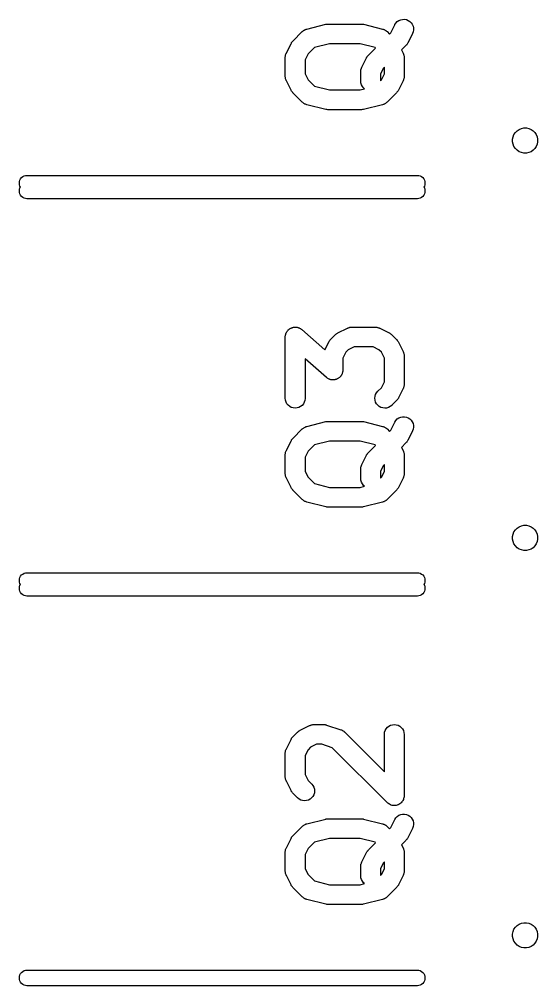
# Model space of a CAD drawing. Extents: x 74.7 to 135.7, y -62.7 to -36.3.
# Drawn here: x 129.1 to 135.75, y -61.9 to -49.5 of the extents above; entities that cross this region are included whole.
import ezdxf

# ---------------------------------------------------------------- set-up
doc = ezdxf.new("R2010")
doc.units = 0
doc.header["$MEASUREMENT"] = 0
doc.layers.add('BLACK', color=7, linetype='CONTINUOUS')

msp = doc.modelspace()

# ---------------------------------------------------------------- linework, layer by layer
at = {"layer": 'BLACK', "linetype": 'CONTINUOUS'}
for p, q in [((132.787, -49.6217), (133.029, -49.5612)), ((133.029, -49.5612), (133.031, -49.5608)), ((133.031, -49.5608), (133.033, -49.5605)), ((133.033, -49.5605), (133.035, -49.5598)), ((133.035, -49.5598), (133.045, -49.5589)), ((133.045, -49.5589), (133.055, -49.5575)), ((133.055, -49.5575), (133.058, -49.5576)), ((133.058, -49.5576), (133.06, -49.5574)), ((133.06, -49.5574), (133.483, -49.5574)), ((133.483, -49.5574), (133.485, -49.5574)), ((133.485, -49.5574), (133.487, -49.5577)), ((133.487, -49.5577), (133.489, -49.5576)), ((133.489, -49.5576), (133.499, -49.5591)), ((133.499, -49.5591), (133.51, -49.5602)), ((133.51, -49.5602), (133.512, -49.5609)), ((133.512, -49.5609), (133.514, -49.5612)), ((133.514, -49.5612), (133.756, -49.6217)), ((133.863, -49.6697), (133.914, -49.5672)), ((133.914, -49.5672), (133.915, -49.5656)), ((133.915, -49.5656), (133.928, -49.5448)), ((133.928, -49.5448), (133.945, -49.527)), ((133.945, -49.527), (133.966, -49.5129)), ((133.966, -49.5129), (133.989, -49.5031)), ((133.989, -49.5031), (134.013, -49.4978)), ((134.013, -49.4978), (134.038, -49.4974)), ((134.038, -49.4974), (134.062, -49.5017)), ((134.062, -49.5017), (134.085, -49.5108)), ((134.085, -49.5108), (134.106, -49.5241)), ((134.106, -49.5241), (134.124, -49.5412)), ((134.124, -49.5412), (134.138, -49.5615)), ((134.138, -49.5615), (134.148, -49.5842)), ((134.148, -49.5842), (134.154, -49.6084)), ((134.154, -49.6084), (134.154, -49.6332)), ((132.607, -49.7761), (132.728, -49.6551)), ((132.728, -49.6551), (132.729, -49.6539)), ((132.729, -49.6539), (132.736, -49.6485)), ((132.736, -49.6485), (132.743, -49.6427)), ((132.743, -49.6427), (132.746, -49.6408)), ((132.746, -49.6408), (132.749, -49.6384)), ((132.749, -49.6384), (132.756, -49.6344)), ((132.756, -49.6344), (132.764, -49.63)), ((132.764, -49.63), (132.767, -49.6287)), ((132.767, -49.6287), (132.771, -49.627)), ((132.771, -49.627), (132.779, -49.6246)), ((132.779, -49.6246), (132.787, -49.6217)), ((133.756, -49.6217), (133.758, -49.6221)), ((133.758, -49.6221), (133.766, -49.6251)), ((133.766, -49.6251), (133.774, -49.6277)), ((133.774, -49.6277), (133.777, -49.6295)), ((133.777, -49.6295), (133.781, -49.6308)), ((133.781, -49.6308), (133.788, -49.6353)), ((133.788, -49.6353), (133.796, -49.6394)), ((133.796, -49.6394), (133.799, -49.6418)), ((133.799, -49.6418), (133.802, -49.6438)), ((133.802, -49.6438), (133.808, -49.6496)), ((133.808, -49.6496), (133.815, -49.6551)), ((133.815, -49.6551), (133.846, -49.6863)), ((133.846, -49.6863), (133.863, -49.6697)), ((134.141, -49.6807), (134.081, -49.8017)), ((134.15, -49.6576), (134.141, -49.6807)), ((134.154, -49.6332), (134.15, -49.6576)), ((132.523, -49.93), (132.583, -49.8091)), ((132.583, -49.8091), (132.584, -49.8075)), ((132.584, -49.8075), (132.588, -49.8015)), ((132.588, -49.8015), (132.591, -49.7952)), ((132.591, -49.7952), (132.595, -49.7911)), ((132.595, -49.7911), (132.598, -49.7867)), ((132.598, -49.7867), (132.603, -49.7816)), ((132.603, -49.7816), (132.607, -49.7761)), ((133.075, -49.8114), (132.883, -49.8596)), ((133.468, -49.8114), (133.075, -49.8114)), ((133.66, -49.8596), (133.468, -49.8114)), ((134.057, -49.8347), (134.001, -49.8909)), ((134.061, -49.8292), (134.057, -49.8347)), ((134.066, -49.8241), (134.061, -49.8292)), ((134.069, -49.8196), (134.066, -49.8241)), ((134.073, -49.8156), (134.069, -49.8196)), ((134.076, -49.8093), (134.073, -49.8156)), ((134.08, -49.8033), (134.076, -49.8093)), ((134.081, -49.8017), (134.08, -49.8033)), ((132.51, -49.9776), (132.511, -49.969)), ((132.51, -49.9813), (132.51, -49.9776)), ((132.51, -49.985), (132.51, -49.9813)), ((132.511, -49.969), (132.512, -49.9604)), ((132.512, -49.9604), (132.513, -49.9568)), ((132.513, -49.9568), (132.514, -49.9532)), ((132.514, -49.9532), (132.517, -49.9451)), ((132.517, -49.9451), (132.52, -49.9368)), ((132.52, -49.9368), (132.522, -49.9335)), ((132.522, -49.9335), (132.523, -49.93)), ((132.801, -49.9411), (132.764, -50.0168)), ((132.883, -49.8596), (132.801, -49.9411)), ((133.556, -49.9829), (133.559, -49.9766)), ((133.559, -49.9766), (133.562, -49.9726)), ((133.562, -49.9726), (133.565, -49.9681)), ((133.565, -49.9681), (133.57, -49.963)), ((133.57, -49.963), (133.575, -49.9575)), ((133.575, -49.9575), (133.666, -49.8659)), ((133.666, -49.8659), (133.66, -49.8596)), ((134.001, -49.8909), (134.02, -49.93)), ((134.02, -49.93), (134.021, -49.9316)), ((134.021, -49.9316), (134.022, -49.9351)), ((134.022, -49.9351), (134.024, -49.9384)), ((134.024, -49.9384), (134.026, -49.9467)), ((134.026, -49.9467), (134.029, -49.9549)), ((134.029, -49.9549), (134.03, -49.9586)), ((134.03, -49.9586), (134.031, -49.9621)), ((134.031, -49.9621), (134.032, -49.9708)), ((134.032, -49.9708), (134.033, -49.9794)), ((134.033, -49.9794), (134.033, -49.9831)), ((132.51, -49.9868), (132.51, -49.985)), ((132.51, -50.2287), (132.51, -49.9868)), ((132.764, -50.0168), (132.764, -50.1987)), ((133.491, -50.1114), (133.551, -49.9905)), ((133.551, -49.9905), (133.552, -49.9889)), ((133.552, -49.9889), (133.556, -49.9829)), ((134.033, -49.9831), (134.034, -49.9868)), ((134.034, -49.9868), (134.034, -50.2287)), ((132.51, -50.2324), (132.51, -50.2287)), ((132.764, -50.1987), (132.801, -50.2744)), ((133.477, -50.159), (133.479, -50.1505)), ((133.478, -50.1627), (133.477, -50.159)), ((133.477, -50.1665), (133.478, -50.1627)), ((133.477, -50.1682), (133.477, -50.1665)), ((133.477, -50.2892), (133.477, -50.1682)), ((133.479, -50.1505), (133.48, -50.1418)), ((133.48, -50.1418), (133.481, -50.1383)), ((133.481, -50.1383), (133.482, -50.1346)), ((133.482, -50.1346), (133.485, -50.1265)), ((133.485, -50.1265), (133.487, -50.1182)), ((133.487, -50.1182), (133.489, -50.1149)), ((133.489, -50.1149), (133.491, -50.1114)), ((133.769, -50.1225), (133.731, -50.1982)), ((133.731, -50.1982), (133.731, -50.285)), ((133.742, -50.2744), (133.78, -50.1987)), ((133.78, -50.112), (133.769, -50.1225)), ((133.78, -50.1987), (133.78, -50.112)), ((134.034, -50.2305), (134.033, -50.2342)), ((134.034, -50.2287), (134.034, -50.2305)), ((132.51, -50.2362), (132.51, -50.2324)), ((132.511, -50.2447), (132.51, -50.2362)), ((132.512, -50.2534), (132.511, -50.2447)), ((132.513, -50.257), (132.512, -50.2534)), ((132.514, -50.2607), (132.513, -50.257)), ((132.517, -50.2688), (132.514, -50.2607)), ((132.519, -50.2771), (132.517, -50.2688)), ((132.521, -50.2804), (132.519, -50.2771)), ((132.522, -50.2839), (132.521, -50.2804)), ((132.523, -50.2855), (132.522, -50.2839)), ((132.583, -50.4065), (132.523, -50.2855)), ((132.801, -50.2744), (132.883, -50.3559)), ((133.48, -50.3139), (133.477, -50.2892)), ((133.487, -50.3376), (133.48, -50.3139)), ((133.498, -50.3595), (133.487, -50.3376)), ((133.731, -50.285), (133.742, -50.2744)), ((134.02, -50.2855), (133.96, -50.4065)), ((134.021, -50.282), (134.02, -50.2855)), ((134.023, -50.2787), (134.021, -50.282)), ((134.026, -50.2705), (134.023, -50.2787)), ((134.029, -50.2624), (134.026, -50.2705)), ((134.03, -50.2587), (134.029, -50.2624)), ((134.031, -50.2551), (134.03, -50.2587)), ((134.032, -50.2465), (134.031, -50.2551)), ((134.033, -50.2379), (134.032, -50.2465)), ((134.033, -50.2342), (134.033, -50.2379)), ((132.587, -50.4125), (132.583, -50.4065)), ((132.59, -50.4188), (132.587, -50.4125)), ((132.594, -50.423), (132.59, -50.4188)), ((132.597, -50.4274), (132.594, -50.423)), ((132.601, -50.4326), (132.597, -50.4274)), ((132.606, -50.4382), (132.601, -50.4326)), ((132.607, -50.4395), (132.606, -50.4382)), ((132.728, -50.5604), (132.607, -50.4395)), ((132.883, -50.3559), (133.075, -50.4041)), ((133.075, -50.4041), (133.468, -50.4041)), ((133.468, -50.4041), (133.527, -50.3893)), ((133.514, -50.3787), (133.498, -50.3595)), ((133.527, -50.3893), (133.514, -50.3787)), ((133.936, -50.4395), (133.815, -50.5604)), ((133.94, -50.434), (133.936, -50.4395)), ((133.945, -50.4288), (133.94, -50.434)), ((133.948, -50.4244), (133.945, -50.4288)), ((133.952, -50.4203), (133.948, -50.4244)), ((133.955, -50.414), (133.952, -50.4203)), ((133.959, -50.408), (133.955, -50.414)), ((133.96, -50.4065), (133.959, -50.408)), ((132.735, -50.5659), (132.728, -50.5604)), ((132.741, -50.5717), (132.735, -50.5659)), ((132.744, -50.5737), (132.741, -50.5717)), ((132.747, -50.5762), (132.744, -50.5737)), ((132.755, -50.5802), (132.747, -50.5762)), ((132.762, -50.5847), (132.755, -50.5802)), ((132.766, -50.5861), (132.762, -50.5847)), ((132.769, -50.5879), (132.766, -50.5861)), ((132.777, -50.5904), (132.769, -50.5879)), ((132.785, -50.5934), (132.777, -50.5904)), ((132.787, -50.5938), (132.785, -50.5934)), ((133.029, -50.6543), (132.787, -50.5938)), ((133.756, -50.5938), (133.514, -50.6543)), ((133.764, -50.5909), (133.756, -50.5938)), ((133.772, -50.5885), (133.764, -50.5909)), ((133.776, -50.5868), (133.772, -50.5885)), ((133.779, -50.5855), (133.776, -50.5868)), ((133.787, -50.5811), (133.779, -50.5855)), ((133.794, -50.5771), (133.787, -50.5811)), ((133.797, -50.5747), (133.794, -50.5771)), ((133.801, -50.5728), (133.797, -50.5747)), ((133.807, -50.567), (133.801, -50.5728)), ((133.814, -50.5617), (133.807, -50.567)), ((133.815, -50.5604), (133.814, -50.5617)), ((133.031, -50.6546), (133.029, -50.6543)), ((133.033, -50.6553), (133.031, -50.6546)), ((133.044, -50.6565), (133.033, -50.6553)), ((133.054, -50.6579), (133.044, -50.6565)), ((133.056, -50.6578), (133.054, -50.6579)), ((133.058, -50.6581), (133.056, -50.6578)), ((133.06, -50.6581), (133.058, -50.6581)), ((133.483, -50.6581), (133.06, -50.6581)), ((133.485, -50.6579), (133.483, -50.6581)), ((133.488, -50.658), (133.485, -50.6579)), ((133.498, -50.6567), (133.488, -50.658)), ((133.508, -50.6557), (133.498, -50.6567)), ((133.51, -50.655), (133.508, -50.6557)), ((133.512, -50.6547), (133.51, -50.655)), ((133.514, -50.6543), (133.512, -50.6547)), ((135.441, -50.9765), (135.459, -50.9501)), ((135.459, -50.9501), (135.481, -50.9276)), ((135.481, -50.9276), (135.508, -50.91)), ((135.508, -50.91), (135.537, -50.8978)), ((135.537, -50.8978), (135.568, -50.8916)), ((135.568, -50.8916), (135.6, -50.8916)), ((135.6, -50.8916), (135.631, -50.8978)), ((135.631, -50.8978), (135.66, -50.91)), ((135.66, -50.91), (135.687, -50.9276)), ((135.687, -50.9276), (135.709, -50.9501)), ((135.709, -50.9501), (135.727, -50.9765)), ((135.423, -51.0371), (135.429, -51.0059)), ((135.423, -51.0689), (135.423, -51.0371)), ((135.429, -51.1001), (135.423, -51.0689)), ((135.429, -51.0059), (135.441, -50.9765)), ((135.727, -50.9765), (135.739, -51.0059)), ((135.739, -51.0059), (135.745, -51.0371)), ((135.745, -51.0689), (135.739, -51.1001)), ((135.745, -51.0371), (135.745, -51.0689)), ((135.441, -51.1295), (135.429, -51.1001)), ((135.459, -51.1559), (135.441, -51.1295)), ((135.481, -51.1784), (135.459, -51.1559)), ((135.508, -51.196), (135.481, -51.1784)), ((135.537, -51.2082), (135.508, -51.196)), ((135.568, -51.2144), (135.537, -51.2082)), ((135.6, -51.2144), (135.568, -51.2144)), ((135.631, -51.2082), (135.6, -51.2144)), ((135.66, -51.196), (135.631, -51.2082)), ((135.687, -51.1784), (135.66, -51.196)), ((135.709, -51.1559), (135.687, -51.1784)), ((135.727, -51.1295), (135.709, -51.1559)), ((135.739, -51.1001), (135.727, -51.1295)), ((129.1, -51.6), (129.101, -51.5804)), ((129.101, -51.5804), (129.107, -51.5615)), ((129.107, -51.5615), (129.116, -51.5442)), ((129.116, -51.5442), (129.129, -51.5289)), ((129.129, -51.5289), (129.144, -51.5165)), ((129.144, -51.5165), (129.162, -51.5072)), ((129.162, -51.5072), (129.18, -51.5014)), ((129.18, -51.5014), (129.195, -51.5)), ((129.195, -51.5), (134.205, -51.5)), ((134.205, -51.5), (134.22, -51.5014)), ((134.22, -51.5014), (134.238, -51.5072)), ((134.238, -51.5072), (134.256, -51.5165)), ((134.256, -51.5165), (134.271, -51.5289)), ((134.271, -51.5289), (134.284, -51.5442)), ((134.284, -51.5442), (134.293, -51.5615)), ((134.293, -51.5615), (134.299, -51.5804)), ((134.299, -51.5804), (134.3, -51.6)), ((129.101, -51.6196), (129.1, -51.6)), ((129.1, -51.7), (129.101, -51.6804)), ((129.101, -51.7196), (129.1, -51.7)), ((129.107, -51.6385), (129.101, -51.6196)), ((129.101, -51.6804), (129.107, -51.6615)), ((129.113, -51.65), (129.107, -51.6385)), ((129.107, -51.6615), (129.113, -51.65)), ((134.293, -51.6385), (134.287, -51.65)), ((134.287, -51.65), (134.293, -51.6615)), ((134.299, -51.6196), (134.293, -51.6385)), ((134.293, -51.6615), (134.299, -51.6804)), ((134.3, -51.6), (134.299, -51.6196)), ((134.299, -51.6804), (134.3, -51.7)), ((134.3, -51.7), (134.299, -51.7196)), ((129.107, -51.7385), (129.101, -51.7196)), ((129.116, -51.7558), (129.107, -51.7385)), ((129.129, -51.7711), (129.116, -51.7558)), ((129.144, -51.7835), (129.129, -51.7711)), ((129.162, -51.7928), (129.144, -51.7835)), ((129.18, -51.7986), (129.162, -51.7928)), ((129.195, -51.8), (129.18, -51.7986)), ((134.205, -51.8), (129.195, -51.8)), ((134.22, -51.7986), (134.205, -51.8)), ((134.238, -51.7928), (134.22, -51.7986)), ((134.256, -51.7835), (134.238, -51.7928)), ((134.271, -51.7711), (134.256, -51.7835)), ((134.284, -51.7558), (134.271, -51.7711)), ((134.293, -51.7385), (134.284, -51.7558)), ((134.299, -51.7196), (134.293, -51.7385)), ((132.589, -53.4572), (132.597, -53.4549)), ((132.597, -53.4549), (132.604, -53.4521)), ((132.604, -53.4521), (132.608, -53.4514)), ((132.608, -53.4514), (132.613, -53.4502)), ((132.613, -53.4502), (132.621, -53.4494)), ((132.621, -53.4494), (132.629, -53.4482)), ((132.629, -53.4482), (132.633, -53.4483)), ((132.633, -53.4483), (132.637, -53.4479)), ((132.637, -53.4479), (132.645, -53.4487)), ((132.645, -53.4487), (132.653, -53.449)), ((132.653, -53.449), (132.658, -53.45)), ((132.658, -53.45), (132.662, -53.4505)), ((132.662, -53.4505), (132.67, -53.4529)), ((132.67, -53.4529), (132.677, -53.4547)), ((132.677, -53.4547), (132.681, -53.4565)), ((133.314, -53.4575), (133.322, -53.455)), ((133.322, -53.455), (133.33, -53.452)), ((133.33, -53.452), (133.334, -53.4514)), ((133.334, -53.4514), (133.338, -53.4503)), ((133.338, -53.4503), (133.346, -53.4495)), ((133.346, -53.4495), (133.355, -53.4481)), ((133.355, -53.4481), (133.359, -53.4483)), ((133.359, -53.4483), (133.362, -53.4479)), ((133.362, -53.4479), (133.665, -53.4479)), ((133.665, -53.4479), (133.666, -53.4479)), ((133.666, -53.4479), (133.67, -53.4483)), ((133.67, -53.4483), (133.674, -53.4482)), ((133.674, -53.4482), (133.682, -53.4497)), ((133.682, -53.4497), (133.691, -53.4507)), ((133.691, -53.4507), (133.695, -53.4518)), ((133.695, -53.4518), (133.698, -53.4524)), ((133.698, -53.4524), (133.706, -53.4555)), ((132.51, -53.5652), (132.511, -53.5573)), ((132.51, -53.5731), (132.51, -53.5652)), ((132.51, -53.5749), (132.51, -53.5731)), ((132.51, -54.3611), (132.51, -53.5749)), ((132.511, -53.5573), (132.512, -53.5529)), ((132.512, -53.5485), (132.515, -53.5409)), ((132.512, -53.5529), (132.512, -53.5485)), ((132.515, -53.5409), (132.517, -53.5332)), ((132.517, -53.5332), (132.518, -53.5291)), ((132.518, -53.5291), (132.52, -53.5249)), ((132.52, -53.5249), (132.524, -53.5179)), ((132.524, -53.5179), (132.527, -53.5107)), ((132.527, -53.5107), (132.53, -53.5071)), ((132.53, -53.5071), (132.532, -53.5032)), ((132.532, -53.5032), (132.537, -53.4971)), ((132.537, -53.4971), (132.542, -53.4906)), ((132.542, -53.4906), (132.545, -53.4876)), ((132.545, -53.4876), (132.548, -53.4842)), ((132.548, -53.4842), (132.554, -53.4792)), ((132.554, -53.4792), (132.56, -53.4738)), ((132.56, -53.4738), (132.564, -53.4714)), ((132.564, -53.4714), (132.567, -53.4686)), ((132.567, -53.4686), (132.574, -53.4649)), ((132.574, -53.4649), (132.581, -53.4608)), ((132.581, -53.4608), (132.585, -53.4592)), ((132.585, -53.4592), (132.589, -53.4572)), ((132.681, -53.4565), (132.686, -53.4578)), ((132.686, -53.4578), (132.693, -53.4616)), ((132.693, -53.4616), (132.7, -53.4649)), ((132.7, -53.4649), (132.704, -53.4675)), ((132.704, -53.4675), (132.708, -53.4696)), ((132.708, -53.4696), (132.714, -53.4747)), ((132.714, -53.4747), (132.72, -53.4793)), ((132.72, -53.4793), (133.017, -53.7392)), ((133.091, -53.6061), (133.151, -53.5456)), ((133.151, -53.5456), (133.153, -53.5443)), ((133.153, -53.5443), (133.158, -53.5399)), ((133.158, -53.5399), (133.164, -53.535)), ((133.164, -53.535), (133.168, -53.5322)), ((133.168, -53.5322), (133.172, -53.5289)), ((133.172, -53.5289), (133.178, -53.5256)), ((133.178, -53.5256), (133.184, -53.5218)), ((133.184, -53.5218), (133.305, -53.4613)), ((133.305, -53.4613), (133.307, -53.4605)), ((133.307, -53.4605), (133.311, -53.4592)), ((133.311, -53.4592), (133.314, -53.4575)), ((133.706, -53.4555), (133.715, -53.4582)), ((133.715, -53.4582), (133.718, -53.46)), ((133.718, -53.46), (133.721, -53.4613)), ((133.721, -53.4613), (133.842, -53.5218)), ((133.842, -53.5218), (133.844, -53.5226)), ((133.844, -53.5226), (133.85, -53.5265)), ((133.85, -53.5265), (133.856, -53.5298)), ((133.856, -53.5298), (133.86, -53.5332)), ((133.86, -53.5332), (133.865, -53.5361)), ((133.865, -53.5361), (133.87, -53.5411)), ((133.87, -53.5411), (133.875, -53.5456)), ((133.875, -53.5456), (133.936, -53.6061)), ((133.017, -53.7392), (133.067, -53.6391)), ((133.067, -53.6391), (133.068, -53.6375)), ((133.068, -53.6375), (133.072, -53.6315)), ((133.072, -53.6315), (133.075, -53.6252)), ((133.075, -53.6252), (133.079, -53.6211)), ((133.079, -53.6211), (133.082, -53.6167)), ((133.082, -53.6167), (133.086, -53.6116)), ((133.086, -53.6116), (133.091, -53.6061)), ((133.392, -53.7019), (133.317, -53.7398)), ((133.635, -53.7019), (133.392, -53.7019)), ((133.71, -53.7398), (133.635, -53.7019)), ((133.936, -53.6061), (133.937, -53.6073)), ((133.937, -53.6073), (133.942, -53.6129)), ((133.942, -53.6129), (133.946, -53.6181)), ((133.946, -53.6181), (133.949, -53.6226)), ((133.949, -53.6226), (133.953, -53.6267)), ((133.953, -53.6267), (133.956, -53.633)), ((133.956, -53.633), (133.96, -53.6391)), ((133.96, -53.6391), (134.02, -53.76)), ((133.285, -53.7711), (133.247, -53.8468)), ((133.317, -53.7398), (133.285, -53.7711)), ((133.742, -53.7711), (133.71, -53.7398)), ((133.78, -53.8468), (133.742, -53.7711)), ((134.02, -53.76), (134.021, -53.7616)), ((134.021, -53.7616), (134.022, -53.7651)), ((134.022, -53.7651), (134.024, -53.7684)), ((134.024, -53.7684), (134.026, -53.7767)), ((134.026, -53.7767), (134.029, -53.7849)), ((134.029, -53.7849), (134.03, -53.7886)), ((134.03, -53.7886), (134.031, -53.7921)), ((134.031, -53.7921), (134.032, -53.8008)), ((134.032, -53.8008), (134.033, -53.8094)), ((134.033, -53.8094), (134.033, -53.8131)), ((134.033, -53.8131), (134.034, -53.8168)), ((134.034, -53.8168), (134.034, -54.1797)), ((133.037, -54.0938), (132.764, -53.8548)), ((132.764, -53.8548), (132.764, -54.3611)), ((133.247, -53.8468), (133.247, -53.9982)), ((133.78, -54.1497), (133.78, -53.8468)), ((133.225, -54.07), (133.22, -54.0761)), ((133.227, -54.0661), (133.225, -54.07)), ((133.23, -54.0625), (133.227, -54.0661)), ((133.233, -54.0552), (133.23, -54.0625)), ((133.237, -54.0483), (133.233, -54.0552)), ((133.238, -54.044), (133.237, -54.0483)), ((133.24, -54.04), (133.238, -54.044)), ((133.242, -54.0322), (133.24, -54.04)), ((133.245, -54.0246), (133.242, -54.0322)), ((133.246, -54.0159), (133.245, -54.0202)), ((133.245, -54.0202), (133.245, -54.0246)), ((133.247, -54), (133.246, -54.0079)), ((133.246, -54.0079), (133.246, -54.0159)), ((133.247, -53.9982), (133.247, -54)), ((133.043, -54.0985), (133.037, -54.0938)), ((133.049, -54.1035), (133.043, -54.0985)), ((133.053, -54.1056), (133.049, -54.1035)), ((133.057, -54.1082), (133.053, -54.1056)), ((133.064, -54.1115), (133.057, -54.1082)), ((133.071, -54.1153), (133.064, -54.1115)), ((133.075, -54.1166), (133.071, -54.1153)), ((133.079, -54.1185), (133.075, -54.1166)), ((133.087, -54.1203), (133.079, -54.1185)), ((133.095, -54.1226), (133.087, -54.1203)), ((133.099, -54.1231), (133.095, -54.1226)), ((133.104, -54.1241), (133.099, -54.1231)), ((133.112, -54.1244), (133.104, -54.1241)), ((133.119, -54.1252), (133.112, -54.1244)), ((133.124, -54.1248), (133.119, -54.1252)), ((133.128, -54.125), (133.124, -54.1248)), ((133.136, -54.1237), (133.128, -54.125)), ((133.144, -54.123), (133.136, -54.1237)), ((133.148, -54.1217), (133.144, -54.123)), ((133.153, -54.121), (133.148, -54.1217)), ((133.16, -54.1182), (133.153, -54.121)), ((133.168, -54.116), (133.16, -54.1182)), ((133.172, -54.1139), (133.168, -54.116)), ((133.176, -54.1124), (133.172, -54.1139)), ((133.183, -54.1082), (133.176, -54.1124)), ((133.19, -54.1045), (133.183, -54.1082)), ((133.193, -54.1017), (133.19, -54.1045)), ((133.197, -54.0994), (133.193, -54.1017)), ((133.203, -54.094), (133.197, -54.0994)), ((133.209, -54.089), (133.203, -54.094)), ((133.212, -54.0856), (133.209, -54.089)), ((133.215, -54.0825), (133.212, -54.0856)), ((133.22, -54.0761), (133.215, -54.0825)), ((133.742, -54.2254), (133.78, -54.1497)), ((134.032, -54.1974), (134.031, -54.2061)), ((134.033, -54.1889), (134.032, -54.1974)), ((134.034, -54.1814), (134.033, -54.1852)), ((134.033, -54.1852), (134.033, -54.1889)), ((134.034, -54.1797), (134.034, -54.1814)), ((133.661, -54.336), (133.668, -54.3123)), ((133.668, -54.3123), (133.68, -54.2904)), ((133.68, -54.2904), (133.696, -54.2713)), ((133.696, -54.2713), (133.742, -54.2254)), ((134.02, -54.2365), (133.96, -54.3574)), ((134.021, -54.233), (134.02, -54.2365)), ((134.023, -54.2297), (134.021, -54.233)), ((134.026, -54.2214), (134.023, -54.2297)), ((134.029, -54.2133), (134.026, -54.2214)), ((134.03, -54.2096), (134.029, -54.2133)), ((134.031, -54.2061), (134.03, -54.2096)), ((132.512, -54.3858), (132.51, -54.3611)), ((132.519, -54.4095), (132.512, -54.3858)), ((132.531, -54.4314), (132.519, -54.4095)), ((132.546, -54.4506), (132.531, -54.4314)), ((132.741, -54.4328), (132.725, -54.4518)), ((132.753, -54.4111), (132.741, -54.4328)), ((132.761, -54.3875), (132.753, -54.4111)), ((132.764, -54.3629), (132.761, -54.3875)), ((132.764, -54.3611), (132.764, -54.3629)), ((133.659, -54.3607), (133.661, -54.336)), ((133.661, -54.3853), (133.659, -54.3607)), ((133.668, -54.4091), (133.661, -54.3853)), ((133.68, -54.431), (133.668, -54.4091)), ((133.695, -54.4503), (133.68, -54.431)), ((133.936, -54.3904), (133.875, -54.4509)), ((133.94, -54.3849), (133.936, -54.3904)), ((133.945, -54.3798), (133.94, -54.3849)), ((133.948, -54.3754), (133.945, -54.3798)), ((133.952, -54.3713), (133.948, -54.3754)), ((133.955, -54.365), (133.952, -54.3713)), ((133.959, -54.359), (133.955, -54.365)), ((133.96, -54.3574), (133.959, -54.359)), ((132.566, -54.4664), (132.546, -54.4506)), ((132.587, -54.4782), (132.566, -54.4664)), ((132.611, -54.4855), (132.587, -54.4782)), ((132.636, -54.4881), (132.611, -54.4855)), ((132.66, -54.4858), (132.636, -54.4881)), ((132.684, -54.4788), (132.66, -54.4858)), ((132.706, -54.4674), (132.684, -54.4788)), ((132.725, -54.4518), (132.706, -54.4674)), ((133.714, -54.4661), (133.695, -54.4503)), ((133.736, -54.478), (133.714, -54.4661)), ((133.76, -54.4854), (133.736, -54.478)), ((133.784, -54.4881), (133.76, -54.4854)), ((133.809, -54.4859), (133.784, -54.4881)), ((133.833, -54.479), (133.809, -54.4859)), ((133.855, -54.4676), (133.833, -54.479)), ((133.874, -54.4521), (133.855, -54.4676)), ((133.875, -54.4509), (133.874, -54.4521)), ((132.787, -54.7217), (133.029, -54.6612)), ((133.029, -54.6612), (133.031, -54.6608)), ((133.031, -54.6608), (133.033, -54.6605)), ((133.033, -54.6605), (133.035, -54.6598)), ((133.035, -54.6598), (133.045, -54.6589)), ((133.045, -54.6589), (133.055, -54.6575)), ((133.055, -54.6575), (133.058, -54.6576)), ((133.058, -54.6576), (133.06, -54.6574)), ((133.06, -54.6574), (133.483, -54.6574)), ((133.483, -54.6574), (133.485, -54.6574)), ((133.485, -54.6574), (133.487, -54.6577)), ((133.487, -54.6577), (133.489, -54.6576)), ((133.489, -54.6576), (133.499, -54.6591)), ((133.499, -54.6591), (133.51, -54.6602)), ((133.51, -54.6602), (133.512, -54.6609)), ((133.512, -54.6609), (133.514, -54.6612)), ((133.514, -54.6612), (133.756, -54.7217)), ((133.863, -54.7697), (133.914, -54.6672)), ((133.914, -54.6672), (133.915, -54.6656)), ((133.915, -54.6656), (133.928, -54.6448)), ((133.928, -54.6448), (133.945, -54.627)), ((133.945, -54.627), (133.966, -54.6129)), ((133.966, -54.6129), (133.989, -54.6031)), ((133.989, -54.6031), (134.013, -54.5978)), ((134.013, -54.5978), (134.038, -54.5974)), ((134.038, -54.5974), (134.062, -54.6017)), ((134.062, -54.6017), (134.085, -54.6108)), ((134.085, -54.6108), (134.106, -54.6241)), ((134.106, -54.6241), (134.124, -54.6412)), ((134.124, -54.6412), (134.138, -54.6615)), ((134.138, -54.6615), (134.148, -54.6842)), ((134.148, -54.6842), (134.154, -54.7084)), ((132.607, -54.8761), (132.728, -54.7551)), ((132.728, -54.7551), (132.729, -54.7539)), ((132.729, -54.7539), (132.736, -54.7485)), ((132.736, -54.7485), (132.743, -54.7427)), ((132.743, -54.7427), (132.746, -54.7408)), ((132.746, -54.7408), (132.749, -54.7384)), ((132.749, -54.7384), (132.756, -54.7344)), ((132.756, -54.7344), (132.764, -54.73)), ((132.764, -54.73), (132.767, -54.7287)), ((132.767, -54.7287), (132.771, -54.727)), ((132.771, -54.727), (132.779, -54.7246)), ((132.779, -54.7246), (132.787, -54.7217)), ((133.756, -54.7217), (133.758, -54.7221)), ((133.758, -54.7221), (133.766, -54.7251)), ((133.766, -54.7251), (133.774, -54.7277)), ((133.774, -54.7277), (133.777, -54.7295)), ((133.777, -54.7295), (133.781, -54.7308)), ((133.781, -54.7308), (133.788, -54.7353)), ((133.788, -54.7353), (133.796, -54.7394)), ((133.796, -54.7394), (133.799, -54.7418)), ((133.799, -54.7418), (133.802, -54.7438)), ((133.802, -54.7438), (133.808, -54.7496)), ((133.808, -54.7496), (133.815, -54.7551)), ((133.815, -54.7551), (133.846, -54.7863)), ((133.846, -54.7863), (133.863, -54.7697)), ((134.141, -54.7807), (134.081, -54.9017)), ((134.15, -54.7576), (134.141, -54.7807)), ((134.154, -54.7332), (134.15, -54.7576)), ((134.154, -54.7084), (134.154, -54.7332)), ((132.523, -55.03), (132.583, -54.9091)), ((132.583, -54.9091), (132.584, -54.9075)), ((132.584, -54.9075), (132.588, -54.9015)), ((132.588, -54.9015), (132.591, -54.8952)), ((132.591, -54.8952), (132.595, -54.8911)), ((132.595, -54.8911), (132.598, -54.8867)), ((132.598, -54.8867), (132.603, -54.8816)), ((132.603, -54.8816), (132.607, -54.8761)), ((133.075, -54.9114), (132.883, -54.9596)), ((133.468, -54.9114), (133.075, -54.9114)), ((133.66, -54.9596), (133.468, -54.9114)), ((134.057, -54.9347), (134.001, -54.9909)), ((134.061, -54.9292), (134.057, -54.9347)), ((134.066, -54.9241), (134.061, -54.9292)), ((134.069, -54.9196), (134.066, -54.9241)), ((134.073, -54.9156), (134.069, -54.9196)), ((134.076, -54.9093), (134.073, -54.9156)), ((134.08, -54.9033), (134.076, -54.9093)), ((134.081, -54.9017), (134.08, -54.9033)), ((132.511, -55.069), (132.512, -55.0604)), ((132.512, -55.0604), (132.513, -55.0568)), ((132.513, -55.0568), (132.514, -55.0532)), ((132.514, -55.0532), (132.517, -55.0451)), ((132.517, -55.0451), (132.52, -55.0368)), ((132.52, -55.0368), (132.522, -55.0335)), ((132.522, -55.0335), (132.523, -55.03)), ((132.801, -55.0411), (132.764, -55.1168)), ((132.883, -54.9596), (132.801, -55.0411)), ((133.565, -55.0681), (133.57, -55.063)), ((133.57, -55.063), (133.575, -55.0575)), ((133.575, -55.0575), (133.666, -54.9659)), ((133.666, -54.9659), (133.66, -54.9596)), ((134.001, -54.9909), (134.02, -55.03)), ((134.02, -55.03), (134.021, -55.0316)), ((134.021, -55.0316), (134.022, -55.0351)), ((134.022, -55.0351), (134.024, -55.0384)), ((134.024, -55.0384), (134.026, -55.0467)), ((134.026, -55.0467), (134.029, -55.0549)), ((134.029, -55.0549), (134.03, -55.0586)), ((134.03, -55.0586), (134.031, -55.0621)), ((134.031, -55.0621), (134.032, -55.0708)), ((132.51, -55.0776), (132.511, -55.069)), ((132.51, -55.0813), (132.51, -55.0776)), ((132.51, -55.085), (132.51, -55.0813)), ((132.51, -55.0868), (132.51, -55.085)), ((132.51, -55.3287), (132.51, -55.0868)), ((132.764, -55.1168), (132.764, -55.2987)), ((133.491, -55.2114), (133.551, -55.0905)), ((133.551, -55.0905), (133.552, -55.0889)), ((133.552, -55.0889), (133.556, -55.0829)), ((133.556, -55.0829), (133.559, -55.0766)), ((133.559, -55.0766), (133.562, -55.0726)), ((133.562, -55.0726), (133.565, -55.0681)), ((134.032, -55.0708), (134.033, -55.0794)), ((134.033, -55.0794), (134.033, -55.0831)), ((134.033, -55.0831), (134.034, -55.0868)), ((134.034, -55.0868), (134.034, -55.3287)), ((132.764, -55.2987), (132.801, -55.3744)), ((133.477, -55.259), (133.479, -55.2505)), ((133.478, -55.2627), (133.477, -55.259)), ((133.477, -55.2665), (133.478, -55.2627)), ((133.477, -55.2682), (133.477, -55.2665)), ((133.477, -55.3892), (133.477, -55.2682)), ((133.479, -55.2505), (133.48, -55.2418)), ((133.48, -55.2418), (133.481, -55.2383)), ((133.481, -55.2383), (133.482, -55.2346)), ((133.482, -55.2346), (133.485, -55.2265)), ((133.485, -55.2265), (133.487, -55.2182)), ((133.487, -55.2182), (133.489, -55.2149)), ((133.489, -55.2149), (133.491, -55.2114)), ((133.769, -55.2225), (133.731, -55.2982)), ((133.731, -55.2982), (133.731, -55.385)), ((133.742, -55.3744), (133.78, -55.2987)), ((133.78, -55.212), (133.769, -55.2225)), ((133.78, -55.2987), (133.78, -55.212)), ((132.51, -55.3324), (132.51, -55.3287)), ((132.51, -55.3362), (132.51, -55.3324)), ((132.511, -55.3447), (132.51, -55.3362)), ((132.512, -55.3534), (132.511, -55.3447)), ((132.513, -55.357), (132.512, -55.3534)), ((132.514, -55.3607), (132.513, -55.357)), ((132.517, -55.3688), (132.514, -55.3607)), ((132.519, -55.3771), (132.517, -55.3688)), ((132.521, -55.3804), (132.519, -55.3771)), ((132.522, -55.3839), (132.521, -55.3804)), ((132.523, -55.3855), (132.522, -55.3839)), ((132.583, -55.5065), (132.523, -55.3855)), ((132.801, -55.3744), (132.883, -55.4559)), ((133.48, -55.4139), (133.477, -55.3892)), ((133.487, -55.4376), (133.48, -55.4139)), ((133.498, -55.4595), (133.487, -55.4376)), ((133.731, -55.385), (133.742, -55.3744)), ((134.02, -55.3855), (133.96, -55.5065)), ((134.021, -55.382), (134.02, -55.3855)), ((134.023, -55.3787), (134.021, -55.382)), ((134.026, -55.3705), (134.023, -55.3787)), ((134.029, -55.3624), (134.026, -55.3705)), ((134.03, -55.3587), (134.029, -55.3624)), ((134.031, -55.3551), (134.03, -55.3587)), ((134.032, -55.3465), (134.031, -55.3551)), ((134.033, -55.3379), (134.032, -55.3465)), ((134.034, -55.3305), (134.033, -55.3342)), ((134.033, -55.3342), (134.033, -55.3379)), ((134.034, -55.3287), (134.034, -55.3305)), ((132.587, -55.5125), (132.583, -55.5065)), ((132.59, -55.5188), (132.587, -55.5125)), ((132.594, -55.523), (132.59, -55.5188)), ((132.597, -55.5274), (132.594, -55.523)), ((132.601, -55.5326), (132.597, -55.5274)), ((132.606, -55.5382), (132.601, -55.5326)), ((132.607, -55.5395), (132.606, -55.5382)), ((132.728, -55.6604), (132.607, -55.5395)), ((132.883, -55.4559), (133.075, -55.5041)), ((133.075, -55.5041), (133.468, -55.5041)), ((133.468, -55.5041), (133.527, -55.4893)), ((133.514, -55.4787), (133.498, -55.4595)), ((133.527, -55.4893), (133.514, -55.4787)), ((133.936, -55.5395), (133.815, -55.6604)), ((133.94, -55.534), (133.936, -55.5395)), ((133.945, -55.5288), (133.94, -55.534)), ((133.948, -55.5244), (133.945, -55.5288)), ((133.952, -55.5203), (133.948, -55.5244)), ((133.955, -55.514), (133.952, -55.5203)), ((133.959, -55.508), (133.955, -55.514)), ((133.96, -55.5065), (133.959, -55.508)), ((132.735, -55.6659), (132.728, -55.6604)), ((132.741, -55.6717), (132.735, -55.6659)), ((132.744, -55.6737), (132.741, -55.6717)), ((132.747, -55.6762), (132.744, -55.6737)), ((132.755, -55.6802), (132.747, -55.6762)), ((132.762, -55.6847), (132.755, -55.6802)), ((132.766, -55.6861), (132.762, -55.6847)), ((132.769, -55.6879), (132.766, -55.6861)), ((133.776, -55.6868), (133.772, -55.6885)), ((133.779, -55.6855), (133.776, -55.6868)), ((133.787, -55.6811), (133.779, -55.6855)), ((133.794, -55.6771), (133.787, -55.6811)), ((133.797, -55.6747), (133.794, -55.6771)), ((133.801, -55.6728), (133.797, -55.6747)), ((133.807, -55.667), (133.801, -55.6728)), ((133.814, -55.6617), (133.807, -55.667)), ((133.815, -55.6604), (133.814, -55.6617)), ((132.777, -55.6904), (132.769, -55.6879)), ((132.785, -55.6934), (132.777, -55.6904)), ((132.787, -55.6938), (132.785, -55.6934)), ((133.029, -55.7543), (132.787, -55.6938)), ((133.031, -55.7546), (133.029, -55.7543)), ((133.033, -55.7553), (133.031, -55.7546)), ((133.044, -55.7565), (133.033, -55.7553)), ((133.054, -55.7579), (133.044, -55.7565)), ((133.056, -55.7578), (133.054, -55.7579)), ((133.058, -55.7581), (133.056, -55.7578)), ((133.06, -55.7581), (133.058, -55.7581)), ((133.483, -55.7581), (133.06, -55.7581)), ((133.485, -55.7579), (133.483, -55.7581)), ((133.488, -55.758), (133.485, -55.7579)), ((133.498, -55.7567), (133.488, -55.758)), ((133.508, -55.7557), (133.498, -55.7567)), ((133.51, -55.755), (133.508, -55.7557)), ((133.512, -55.7547), (133.51, -55.755)), ((133.514, -55.7543), (133.512, -55.7547)), ((133.756, -55.6938), (133.514, -55.7543)), ((133.764, -55.6909), (133.756, -55.6938)), ((133.772, -55.6885), (133.764, -55.6909)), ((135.441, -56.0765), (135.459, -56.0501)), ((135.459, -56.0501), (135.481, -56.0276)), ((135.481, -56.0276), (135.508, -56.01)), ((135.508, -56.01), (135.537, -55.9978)), ((135.537, -55.9978), (135.568, -55.9916)), ((135.568, -55.9916), (135.6, -55.9916)), ((135.6, -55.9916), (135.631, -55.9978)), ((135.631, -55.9978), (135.66, -56.01)), ((135.66, -56.01), (135.687, -56.0276)), ((135.687, -56.0276), (135.709, -56.0501)), ((135.709, -56.0501), (135.727, -56.0765)), ((135.423, -56.1371), (135.429, -56.1059)), ((135.423, -56.1689), (135.423, -56.1371)), ((135.429, -56.2001), (135.423, -56.1689)), ((135.429, -56.1059), (135.441, -56.0765)), ((135.727, -56.0765), (135.739, -56.1059)), ((135.739, -56.1059), (135.745, -56.1371)), ((135.745, -56.1689), (135.739, -56.2001)), ((135.745, -56.1371), (135.745, -56.1689)), ((135.441, -56.2295), (135.429, -56.2001)), ((135.459, -56.2559), (135.441, -56.2295)), ((135.481, -56.2784), (135.459, -56.2559)), ((135.508, -56.296), (135.481, -56.2784)), ((135.537, -56.3082), (135.508, -56.296)), ((135.66, -56.296), (135.631, -56.3082)), ((135.687, -56.2784), (135.66, -56.296)), ((135.709, -56.2559), (135.687, -56.2784)), ((135.727, -56.2295), (135.709, -56.2559)), ((135.739, -56.2001), (135.727, -56.2295)), ((135.568, -56.3144), (135.537, -56.3082)), ((135.6, -56.3144), (135.568, -56.3144)), ((135.631, -56.3082), (135.6, -56.3144)), ((129.101, -56.6804), (129.107, -56.6615)), ((129.107, -56.6615), (129.116, -56.6442)), ((129.116, -56.6442), (129.129, -56.6289)), ((129.129, -56.6289), (129.144, -56.6165)), ((129.144, -56.6165), (129.162, -56.6072)), ((129.162, -56.6072), (129.18, -56.6014)), ((129.18, -56.6014), (129.195, -56.6)), ((129.195, -56.6), (134.205, -56.6)), ((134.205, -56.6), (134.22, -56.6014)), ((134.22, -56.6014), (134.238, -56.6072)), ((134.238, -56.6072), (134.256, -56.6165)), ((134.256, -56.6165), (134.271, -56.6289)), ((134.271, -56.6289), (134.284, -56.6442)), ((134.284, -56.6442), (134.293, -56.6615)), ((134.293, -56.6615), (134.299, -56.6804)), ((129.1, -56.7), (129.101, -56.6804)), ((129.101, -56.7196), (129.1, -56.7)), ((129.1, -56.8), (129.101, -56.7804)), ((129.101, -56.8196), (129.1, -56.8)), ((129.107, -56.7385), (129.101, -56.7196)), ((129.101, -56.7804), (129.107, -56.7615)), ((129.113, -56.75), (129.107, -56.7385)), ((129.107, -56.7615), (129.113, -56.75)), ((134.293, -56.7385), (134.287, -56.75)), ((134.287, -56.75), (134.293, -56.7615)), ((134.299, -56.7196), (134.293, -56.7385)), ((134.293, -56.7615), (134.299, -56.7804)), ((134.299, -56.6804), (134.3, -56.7)), ((134.3, -56.7), (134.299, -56.7196)), ((134.299, -56.7804), (134.3, -56.8)), ((134.3, -56.8), (134.299, -56.8196)), ((129.107, -56.8385), (129.101, -56.8196)), ((129.116, -56.8558), (129.107, -56.8385)), ((129.129, -56.8711), (129.116, -56.8558)), ((129.144, -56.8835), (129.129, -56.8711)), ((129.162, -56.8928), (129.144, -56.8835)), ((129.18, -56.8986), (129.162, -56.8928)), ((129.195, -56.9), (129.18, -56.8986)), ((134.205, -56.9), (129.195, -56.9)), ((134.22, -56.8986), (134.205, -56.9)), ((134.238, -56.8928), (134.22, -56.8986)), ((134.256, -56.8835), (134.238, -56.8928)), ((134.271, -56.8711), (134.256, -56.8835)), ((134.284, -56.8558), (134.271, -56.8711)), ((134.293, -56.8385), (134.284, -56.8558)), ((134.299, -56.8196), (134.293, -56.8385)), ((132.607, -58.7061), (132.668, -58.6456)), ((132.668, -58.6456), (132.669, -58.6443)), ((132.669, -58.6443), (132.675, -58.6399)), ((132.675, -58.6399), (132.68, -58.635)), ((132.68, -58.635), (132.684, -58.6322)), ((132.684, -58.6322), (132.688, -58.6289)), ((132.688, -58.6289), (132.695, -58.6256)), ((132.695, -58.6256), (132.701, -58.6218)), ((132.701, -58.6218), (132.822, -58.5613)), ((132.822, -58.5613), (132.823, -58.5605)), ((132.823, -58.5605), (132.827, -58.5592)), ((132.827, -58.5592), (132.83, -58.5575)), ((132.83, -58.5575), (132.838, -58.555)), ((132.838, -58.555), (132.846, -58.552)), ((132.846, -58.552), (132.85, -58.5514)), ((132.85, -58.5514), (132.854, -58.5503)), ((132.854, -58.5503), (132.862, -58.5495)), ((132.862, -58.5495), (132.871, -58.5481)), ((132.871, -58.5481), (132.875, -58.5483)), ((132.875, -58.5483), (132.878, -58.5479)), ((132.878, -58.5479), (132.999, -58.5479)), ((132.999, -58.5479), (133.001, -58.5479)), ((133.001, -58.5479), (133.008, -58.5487)), ((133.008, -58.5487), (133.015, -58.5489)), ((133.015, -58.5489), (133.021, -58.5501)), ((133.021, -58.5501), (133.026, -58.5507)), ((133.026, -58.5507), (133.033, -58.5528)), ((133.033, -58.5528), (133.04, -58.5544)), ((133.04, -58.5544), (133.221, -58.6149)), ((133.221, -58.6149), (133.223, -58.6155)), ((133.223, -58.6155), (133.226, -58.617)), ((133.226, -58.617), (133.23, -58.6181)), ((133.23, -58.6181), (133.237, -58.6222)), ((133.237, -58.6222), (133.245, -58.6259)), ((133.245, -58.6259), (133.248, -58.6281)), ((133.248, -58.6281), (133.251, -58.6298)), ((133.251, -58.6298), (133.258, -58.6353)), ((133.258, -58.6353), (133.265, -58.6405)), ((133.265, -58.6405), (133.268, -58.6432)), ((133.268, -58.6432), (133.271, -58.6456)), ((133.271, -58.6456), (133.78, -59.1545)), ((133.78, -58.6731), (133.782, -58.6485)), ((133.782, -58.6485), (133.79, -58.6249)), ((133.79, -58.6249), (133.802, -58.6032)), ((133.802, -58.6032), (133.818, -58.5842)), ((133.818, -58.5842), (133.837, -58.5686)), ((133.837, -58.5686), (133.859, -58.5572)), ((133.859, -58.5572), (133.883, -58.5502)), ((133.883, -58.5502), (133.907, -58.5479)), ((133.907, -58.5479), (133.932, -58.5505)), ((133.932, -58.5505), (133.956, -58.5578)), ((133.956, -58.5578), (133.978, -58.5696)), ((133.978, -58.5696), (133.997, -58.5854)), ((133.997, -58.5854), (134.012, -58.6046)), ((134.012, -58.6046), (134.024, -58.6265)), ((134.024, -58.6265), (134.031, -58.6502)), ((134.031, -58.6502), (134.034, -58.6749)), ((132.523, -58.86), (132.583, -58.7391)), ((132.583, -58.7391), (132.584, -58.7375)), ((132.584, -58.7375), (132.588, -58.7315)), ((132.588, -58.7315), (132.591, -58.7252)), ((132.591, -58.7252), (132.595, -58.7211)), ((132.595, -58.7211), (132.598, -58.7167)), ((132.598, -58.7167), (132.603, -58.7116)), ((132.603, -58.7116), (132.607, -58.7061)), ((133.78, -58.6749), (133.78, -58.6731)), ((133.78, -59.1545), (133.78, -58.6749)), ((134.034, -58.6749), (134.034, -59.4611)), ((132.51, -58.9076), (132.511, -58.899)), ((132.51, -58.9113), (132.51, -58.9076)), ((132.51, -58.915), (132.51, -58.9113)), ((132.511, -58.899), (132.512, -58.8904)), ((132.512, -58.8904), (132.513, -58.8868)), ((132.513, -58.8868), (132.514, -58.8832)), ((132.514, -58.8832), (132.517, -58.8751)), ((132.517, -58.8751), (132.52, -58.8668)), ((132.52, -58.8668), (132.522, -58.8635)), ((132.522, -58.8635), (132.523, -58.86)), ((132.801, -58.8711), (132.764, -58.9468)), ((132.833, -58.8398), (132.801, -58.8711)), ((132.908, -58.8019), (132.833, -58.8398)), ((132.979, -58.8019), (132.908, -58.8019)), ((133.112, -58.8464), (132.979, -58.8019)), ((133.817, -59.5509), (133.112, -58.8464)), ((132.51, -58.9168), (132.51, -58.915)), ((132.51, -59.2192), (132.51, -58.9168)), ((132.764, -58.9468), (132.764, -59.1892)), ((132.51, -59.2229), (132.51, -59.2192)), ((132.51, -59.2266), (132.51, -59.2229)), ((132.511, -59.2352), (132.51, -59.2266)), ((132.512, -59.2439), (132.511, -59.2352)), ((132.513, -59.2474), (132.512, -59.2439)), ((132.514, -59.2511), (132.513, -59.2474)), ((132.517, -59.2593), (132.514, -59.2511)), ((132.519, -59.2676), (132.517, -59.2593)), ((132.521, -59.2709), (132.519, -59.2676)), ((132.522, -59.2744), (132.521, -59.2709)), ((132.523, -59.276), (132.522, -59.2744)), ((132.583, -59.3969), (132.523, -59.276)), ((132.764, -59.1892), (132.801, -59.2649)), ((132.801, -59.2649), (132.847, -59.3108)), ((132.587, -59.403), (132.583, -59.3969)), ((132.59, -59.4093), (132.587, -59.403)), ((132.847, -59.3108), (132.849, -59.3121)), ((132.849, -59.3121), (132.864, -59.3315)), ((132.864, -59.3315), (132.875, -59.3535)), ((132.875, -59.3535), (132.882, -59.3773)), ((132.882, -59.3773), (132.884, -59.4019)), ((132.884, -59.4019), (132.882, -59.4266)), ((132.594, -59.4134), (132.59, -59.4093)), ((132.597, -59.4179), (132.594, -59.4134)), ((132.601, -59.4231), (132.597, -59.4179)), ((132.606, -59.4287), (132.601, -59.4231)), ((132.607, -59.4299), (132.606, -59.4287)), ((132.668, -59.4904), (132.607, -59.4299)), ((132.687, -59.5062), (132.668, -59.4904)), ((132.709, -59.5179), (132.687, -59.5062)), ((132.732, -59.5251), (132.709, -59.5179)), ((132.757, -59.5276), (132.732, -59.5251)), ((132.782, -59.5253), (132.757, -59.5276)), ((132.805, -59.5182), (132.782, -59.5253)), ((132.827, -59.5066), (132.805, -59.5182)), ((132.847, -59.491), (132.827, -59.5066)), ((132.863, -59.472), (132.847, -59.491)), ((132.874, -59.4502), (132.863, -59.472)), ((132.882, -59.4266), (132.874, -59.4502)), ((134.017, -59.5219), (134.012, -59.5325)), ((134.023, -59.5111), (134.017, -59.5219)), ((134.027, -59.4992), (134.023, -59.5107)), ((134.023, -59.5107), (134.023, -59.5109)), ((134.023, -59.5109), (134.023, -59.5111)), ((134.031, -59.4875), (134.027, -59.4992)), ((134.032, -59.4751), (134.031, -59.4871)), ((134.031, -59.4871), (134.031, -59.4873)), ((134.031, -59.4873), (134.031, -59.4875)), ((134.034, -59.4629), (134.032, -59.4751)), ((134.034, -59.4611), (134.034, -59.4624)), ((134.034, -59.4624), (134.034, -59.4624)), ((134.034, -59.4624), (134.034, -59.4624)), ((134.034, -59.4624), (134.034, -59.4629)), ((133.826, -59.5586), (133.817, -59.5509)), ((133.836, -59.5664), (133.826, -59.5586)), ((133.836, -59.5665), (133.836, -59.5664)), ((133.836, -59.5666), (133.836, -59.5665)), ((133.847, -59.5723), (133.836, -59.5666)), ((133.857, -59.5782), (133.847, -59.5723)), ((133.858, -59.5782), (133.857, -59.5782)), ((133.858, -59.5783), (133.858, -59.5782)), ((133.869, -59.5819), (133.858, -59.5783)), ((133.881, -59.5855), (133.869, -59.5819)), ((133.881, -59.5856), (133.881, -59.5855)), ((133.881, -59.5855), (133.881, -59.5855)), ((133.893, -59.5868), (133.881, -59.5856)), ((133.906, -59.5881), (133.893, -59.5868)), ((133.918, -59.587), (133.906, -59.5881)), ((133.906, -59.5881), (133.906, -59.5881)), ((133.906, -59.5881), (133.906, -59.5881)), ((133.93, -59.5858), (133.918, -59.587)), ((133.931, -59.5858), (133.93, -59.5858)), ((133.942, -59.5823), (133.931, -59.5858)), ((133.931, -59.5858), (133.931, -59.5858)), ((133.954, -59.5788), (133.942, -59.5823)), ((133.955, -59.5787), (133.954, -59.5787)), ((133.954, -59.5787), (133.954, -59.5788)), ((133.965, -59.573), (133.955, -59.5787)), ((133.976, -59.5674), (133.965, -59.573)), ((133.986, -59.5594), (133.976, -59.5671)), ((133.976, -59.5671), (133.976, -59.5672)), ((133.976, -59.5672), (133.976, -59.5674)), ((133.995, -59.5518), (133.986, -59.5594)), ((133.996, -59.5517), (133.995, -59.5518)), ((134.003, -59.5423), (133.996, -59.5515)), ((133.996, -59.5515), (133.996, -59.5517)), ((134.011, -59.5328), (134.003, -59.5423)), ((134.012, -59.5325), (134.011, -59.5326)), ((134.011, -59.5326), (134.011, -59.5328)), ((132.787, -59.8217), (133.029, -59.7612)), ((133.029, -59.7612), (133.031, -59.7608)), ((133.031, -59.7608), (133.033, -59.7605)), ((133.033, -59.7605), (133.035, -59.7598)), ((133.035, -59.7598), (133.045, -59.7589)), ((133.045, -59.7589), (133.055, -59.7575)), ((133.055, -59.7575), (133.058, -59.7576)), ((133.058, -59.7576), (133.06, -59.7574)), ((133.06, -59.7574), (133.483, -59.7574)), ((133.483, -59.7574), (133.485, -59.7574)), ((133.485, -59.7574), (133.487, -59.7577)), ((133.487, -59.7577), (133.489, -59.7576)), ((133.489, -59.7576), (133.499, -59.7591)), ((133.499, -59.7591), (133.51, -59.7602)), ((133.51, -59.7602), (133.512, -59.7609)), ((133.512, -59.7609), (133.514, -59.7612)), ((133.514, -59.7612), (133.756, -59.8217)), ((133.863, -59.8697), (133.914, -59.7672)), ((133.914, -59.7672), (133.915, -59.7656)), ((133.915, -59.7656), (133.928, -59.7448)), ((133.928, -59.7448), (133.945, -59.727)), ((133.945, -59.727), (133.966, -59.7129)), ((133.966, -59.7129), (133.989, -59.7031)), ((133.989, -59.7031), (134.013, -59.6978)), ((134.013, -59.6978), (134.038, -59.6974)), ((134.038, -59.6974), (134.062, -59.7017)), ((134.062, -59.7017), (134.085, -59.7108)), ((134.085, -59.7108), (134.106, -59.7241)), ((134.106, -59.7241), (134.124, -59.7412)), ((134.124, -59.7412), (134.138, -59.7615)), ((134.138, -59.7615), (134.148, -59.7842)), ((132.607, -59.9761), (132.728, -59.8551)), ((132.728, -59.8551), (132.729, -59.8539)), ((132.729, -59.8539), (132.736, -59.8485)), ((132.736, -59.8485), (132.743, -59.8427)), ((132.743, -59.8427), (132.746, -59.8408)), ((132.746, -59.8408), (132.749, -59.8384)), ((132.749, -59.8384), (132.756, -59.8344)), ((132.756, -59.8344), (132.764, -59.83)), ((132.764, -59.83), (132.767, -59.8287)), ((132.767, -59.8287), (132.771, -59.827)), ((132.771, -59.827), (132.779, -59.8246)), ((132.779, -59.8246), (132.787, -59.8217)), ((133.756, -59.8217), (133.758, -59.8221)), ((133.758, -59.8221), (133.766, -59.8251)), ((133.766, -59.8251), (133.774, -59.8277)), ((133.774, -59.8277), (133.777, -59.8295)), ((133.777, -59.8295), (133.781, -59.8308)), ((133.781, -59.8308), (133.788, -59.8353)), ((133.788, -59.8353), (133.796, -59.8394)), ((133.796, -59.8394), (133.799, -59.8418)), ((133.799, -59.8418), (133.802, -59.8438)), ((133.802, -59.8438), (133.808, -59.8496)), ((133.808, -59.8496), (133.815, -59.8551)), ((133.815, -59.8551), (133.846, -59.8863)), ((133.846, -59.8863), (133.863, -59.8697)), ((134.141, -59.8807), (134.081, -60.0017)), ((134.15, -59.8576), (134.141, -59.8807)), ((134.148, -59.7842), (134.154, -59.8084)), ((134.154, -59.8332), (134.15, -59.8576)), ((134.154, -59.8084), (134.154, -59.8332)), ((132.523, -60.13), (132.583, -60.0091)), ((132.583, -60.0091), (132.584, -60.0075)), ((132.584, -60.0075), (132.588, -60.0015)), ((132.588, -60.0015), (132.591, -59.9952)), ((132.591, -59.9952), (132.595, -59.9911)), ((132.595, -59.9911), (132.598, -59.9867)), ((132.598, -59.9867), (132.603, -59.9816)), ((132.603, -59.9816), (132.607, -59.9761)), ((133.075, -60.0114), (132.883, -60.0596)), ((133.468, -60.0114), (133.075, -60.0114)), ((133.66, -60.0596), (133.468, -60.0114)), ((134.066, -60.0241), (134.061, -60.0292)), ((134.069, -60.0196), (134.066, -60.0241)), ((134.073, -60.0156), (134.069, -60.0196)), ((134.076, -60.0093), (134.073, -60.0156)), ((134.08, -60.0033), (134.076, -60.0093)), ((134.081, -60.0017), (134.08, -60.0033)), ((132.514, -60.1532), (132.517, -60.1451)), ((132.517, -60.1451), (132.52, -60.1368)), ((132.52, -60.1368), (132.522, -60.1335)), ((132.522, -60.1335), (132.523, -60.13)), ((132.801, -60.1411), (132.764, -60.2168)), ((132.883, -60.0596), (132.801, -60.1411)), ((133.575, -60.1575), (133.666, -60.0659)), ((133.666, -60.0659), (133.66, -60.0596)), ((134.057, -60.0347), (134.001, -60.0909)), ((134.001, -60.0909), (134.02, -60.13)), ((134.02, -60.13), (134.021, -60.1316)), ((134.021, -60.1316), (134.022, -60.1351)), ((134.022, -60.1351), (134.024, -60.1384)), ((134.024, -60.1384), (134.026, -60.1467)), ((134.026, -60.1467), (134.029, -60.1549)), ((134.061, -60.0292), (134.057, -60.0347)), ((132.51, -60.1776), (132.511, -60.169)), ((132.51, -60.1813), (132.51, -60.1776)), ((132.51, -60.185), (132.51, -60.1813)), ((132.51, -60.1868), (132.51, -60.185)), ((132.51, -60.4287), (132.51, -60.1868)), ((132.511, -60.169), (132.512, -60.1604)), ((132.512, -60.1604), (132.513, -60.1568)), ((132.513, -60.1568), (132.514, -60.1532)), ((132.764, -60.2168), (132.764, -60.3987)), ((133.491, -60.3114), (133.551, -60.1905)), ((133.551, -60.1905), (133.552, -60.1889)), ((133.552, -60.1889), (133.556, -60.1829)), ((133.556, -60.1829), (133.559, -60.1766)), ((133.559, -60.1766), (133.562, -60.1726)), ((133.562, -60.1726), (133.565, -60.1681)), ((133.565, -60.1681), (133.57, -60.163)), ((133.57, -60.163), (133.575, -60.1575)), ((134.029, -60.1549), (134.03, -60.1586)), ((134.03, -60.1586), (134.031, -60.1621)), ((134.031, -60.1621), (134.032, -60.1708)), ((134.032, -60.1708), (134.033, -60.1794)), ((134.033, -60.1794), (134.033, -60.1831)), ((134.033, -60.1831), (134.034, -60.1868)), ((134.034, -60.1868), (134.034, -60.4287)), ((132.764, -60.3987), (132.801, -60.4744)), ((133.477, -60.359), (133.479, -60.3505)), ((133.478, -60.3627), (133.477, -60.359)), ((133.477, -60.3665), (133.478, -60.3627)), ((133.477, -60.3682), (133.477, -60.3665)), ((133.477, -60.4892), (133.477, -60.3682)), ((133.479, -60.3505), (133.48, -60.3418)), ((133.48, -60.3418), (133.481, -60.3383)), ((133.481, -60.3383), (133.482, -60.3346)), ((133.482, -60.3346), (133.485, -60.3265)), ((133.485, -60.3265), (133.487, -60.3182)), ((133.487, -60.3182), (133.489, -60.3149)), ((133.489, -60.3149), (133.491, -60.3114)), ((133.769, -60.3225), (133.731, -60.3982)), ((133.731, -60.3982), (133.731, -60.485)), ((133.742, -60.4744), (133.78, -60.3987)), ((133.78, -60.312), (133.769, -60.3225)), ((133.78, -60.3987), (133.78, -60.312)), ((132.51, -60.4324), (132.51, -60.4287)), ((132.51, -60.4362), (132.51, -60.4324)), ((132.511, -60.4447), (132.51, -60.4362)), ((132.512, -60.4534), (132.511, -60.4447)), ((132.513, -60.457), (132.512, -60.4534)), ((132.514, -60.4607), (132.513, -60.457)), ((132.517, -60.4688), (132.514, -60.4607)), ((132.519, -60.4771), (132.517, -60.4688)), ((132.521, -60.4804), (132.519, -60.4771)), ((132.522, -60.4839), (132.521, -60.4804)), ((132.523, -60.4855), (132.522, -60.4839)), ((132.583, -60.6065), (132.523, -60.4855)), ((132.801, -60.4744), (132.883, -60.5559)), ((133.48, -60.5139), (133.477, -60.4892)), ((133.487, -60.5376), (133.48, -60.5139)), ((133.731, -60.485), (133.742, -60.4744)), ((134.02, -60.4855), (133.96, -60.6065)), ((134.021, -60.482), (134.02, -60.4855)), ((134.023, -60.4787), (134.021, -60.482)), ((134.026, -60.4705), (134.023, -60.4787)), ((134.029, -60.4624), (134.026, -60.4705)), ((134.03, -60.4587), (134.029, -60.4624)), ((134.031, -60.4551), (134.03, -60.4587)), ((134.032, -60.4465), (134.031, -60.4551)), ((134.033, -60.4379), (134.032, -60.4465)), ((134.034, -60.4305), (134.033, -60.4342)), ((134.033, -60.4342), (134.033, -60.4379)), ((134.034, -60.4287), (134.034, -60.4305)), ((132.587, -60.6125), (132.583, -60.6065)), ((132.59, -60.6188), (132.587, -60.6125)), ((132.594, -60.623), (132.59, -60.6188)), ((132.597, -60.6274), (132.594, -60.623)), ((132.601, -60.6326), (132.597, -60.6274)), ((132.606, -60.6382), (132.601, -60.6326)), ((132.607, -60.6395), (132.606, -60.6382)), ((132.728, -60.7604), (132.607, -60.6395)), ((132.883, -60.5559), (133.075, -60.6041)), ((133.075, -60.6041), (133.468, -60.6041)), ((133.468, -60.6041), (133.527, -60.5893)), ((133.498, -60.5595), (133.487, -60.5376)), ((133.514, -60.5787), (133.498, -60.5595)), ((133.527, -60.5893), (133.514, -60.5787)), ((133.936, -60.6395), (133.815, -60.7604)), ((133.94, -60.634), (133.936, -60.6395)), ((133.945, -60.6288), (133.94, -60.634)), ((133.948, -60.6244), (133.945, -60.6288)), ((133.952, -60.6203), (133.948, -60.6244)), ((133.955, -60.614), (133.952, -60.6203)), ((133.959, -60.608), (133.955, -60.614)), ((133.96, -60.6065), (133.959, -60.608)), ((132.735, -60.7659), (132.728, -60.7604)), ((132.741, -60.7717), (132.735, -60.7659)), ((132.744, -60.7737), (132.741, -60.7717)), ((133.807, -60.767), (133.801, -60.7728)), ((133.814, -60.7617), (133.807, -60.767)), ((133.815, -60.7604), (133.814, -60.7617)), ((132.747, -60.7762), (132.744, -60.7737)), ((132.755, -60.7802), (132.747, -60.7762)), ((132.762, -60.7847), (132.755, -60.7802)), ((132.766, -60.7861), (132.762, -60.7847)), ((132.769, -60.7879), (132.766, -60.7861)), ((132.777, -60.7904), (132.769, -60.7879)), ((132.785, -60.7934), (132.777, -60.7904)), ((132.787, -60.7938), (132.785, -60.7934)), ((133.029, -60.8543), (132.787, -60.7938)), ((133.031, -60.8546), (133.029, -60.8543)), ((133.033, -60.8553), (133.031, -60.8546)), ((133.044, -60.8565), (133.033, -60.8553)), ((133.054, -60.8579), (133.044, -60.8565)), ((133.056, -60.8578), (133.054, -60.8579)), ((133.058, -60.8581), (133.056, -60.8578)), ((133.06, -60.8581), (133.058, -60.8581)), ((133.483, -60.8581), (133.06, -60.8581)), ((133.485, -60.8579), (133.483, -60.8581)), ((133.488, -60.858), (133.485, -60.8579)), ((133.498, -60.8567), (133.488, -60.858)), ((133.508, -60.8557), (133.498, -60.8567)), ((133.51, -60.855), (133.508, -60.8557)), ((133.512, -60.8547), (133.51, -60.855)), ((133.514, -60.8543), (133.512, -60.8547)), ((133.756, -60.7938), (133.514, -60.8543)), ((133.764, -60.7909), (133.756, -60.7938)), ((133.772, -60.7885), (133.764, -60.7909)), ((133.776, -60.7868), (133.772, -60.7885)), ((133.779, -60.7855), (133.776, -60.7868)), ((133.787, -60.7811), (133.779, -60.7855)), ((133.794, -60.7771), (133.787, -60.7811)), ((133.797, -60.7747), (133.794, -60.7771)), ((133.801, -60.7728), (133.797, -60.7747)), ((135.459, -61.1501), (135.481, -61.1276)), ((135.481, -61.1276), (135.508, -61.11)), ((135.508, -61.11), (135.537, -61.0978)), ((135.537, -61.0978), (135.568, -61.0916)), ((135.568, -61.0916), (135.6, -61.0916)), ((135.6, -61.0916), (135.631, -61.0978)), ((135.631, -61.0978), (135.66, -61.11)), ((135.66, -61.11), (135.687, -61.1276)), ((135.687, -61.1276), (135.709, -61.1501)), ((135.423, -61.2371), (135.429, -61.2059)), ((135.423, -61.2689), (135.423, -61.2371)), ((135.429, -61.2059), (135.441, -61.1765)), ((135.441, -61.1765), (135.459, -61.1501)), ((135.709, -61.1501), (135.727, -61.1765)), ((135.727, -61.1765), (135.739, -61.2059)), ((135.739, -61.2059), (135.745, -61.2371)), ((135.745, -61.2371), (135.745, -61.2689)), ((135.429, -61.3001), (135.423, -61.2689)), ((135.441, -61.3295), (135.429, -61.3001)), ((135.459, -61.3559), (135.441, -61.3295)), ((135.481, -61.3784), (135.459, -61.3559)), ((135.508, -61.396), (135.481, -61.3784)), ((135.687, -61.3784), (135.66, -61.396)), ((135.709, -61.3559), (135.687, -61.3784)), ((135.727, -61.3295), (135.709, -61.3559)), ((135.739, -61.3001), (135.727, -61.3295)), ((135.745, -61.2689), (135.739, -61.3001)), ((135.537, -61.4082), (135.508, -61.396)), ((135.568, -61.4144), (135.537, -61.4082)), ((135.6, -61.4144), (135.568, -61.4144)), ((135.631, -61.4082), (135.6, -61.4144)), ((135.66, -61.396), (135.631, -61.4082)), ((129.101, -61.7804), (129.107, -61.7615)), ((129.107, -61.7615), (129.116, -61.7442)), ((129.116, -61.7442), (129.129, -61.7289)), ((129.129, -61.7289), (129.144, -61.7165)), ((129.144, -61.7165), (129.162, -61.7072)), ((129.162, -61.7072), (129.18, -61.7014)), ((129.18, -61.7014), (129.195, -61.7)), ((129.195, -61.7), (134.205, -61.7)), ((134.205, -61.7), (134.22, -61.7014)), ((134.22, -61.7014), (134.238, -61.7072)), ((134.238, -61.7072), (134.256, -61.7165)), ((134.256, -61.7165), (134.271, -61.7289)), ((134.271, -61.7289), (134.284, -61.7442)), ((134.284, -61.7442), (134.293, -61.7615)), ((134.293, -61.7615), (134.299, -61.7804)), ((129.1, -61.8), (129.101, -61.7804)), ((129.101, -61.8196), (129.1, -61.8)), ((129.107, -61.8385), (129.101, -61.8196)), ((129.116, -61.8558), (129.107, -61.8385)), ((129.129, -61.8711), (129.116, -61.8558)), ((129.144, -61.8835), (129.129, -61.8711)), ((129.162, -61.8928), (129.144, -61.8835)), ((134.256, -61.8835), (134.238, -61.8928)), ((134.271, -61.8711), (134.256, -61.8835)), ((134.284, -61.8558), (134.271, -61.8711)), ((134.293, -61.8385), (134.284, -61.8558)), ((134.299, -61.8196), (134.293, -61.8385)), ((134.299, -61.7804), (134.3, -61.8)), ((134.3, -61.8), (134.299, -61.8196)), ((129.18, -61.8986), (129.162, -61.8928)), ((129.195, -61.9), (129.18, -61.8986)), ((134.205, -61.9), (129.195, -61.9)), ((134.22, -61.8986), (134.205, -61.9)), ((134.238, -61.8928), (134.22, -61.8986))]:
    msp.add_line(p, q, dxfattribs=at)

doc.saveas('drawing.dxf')
